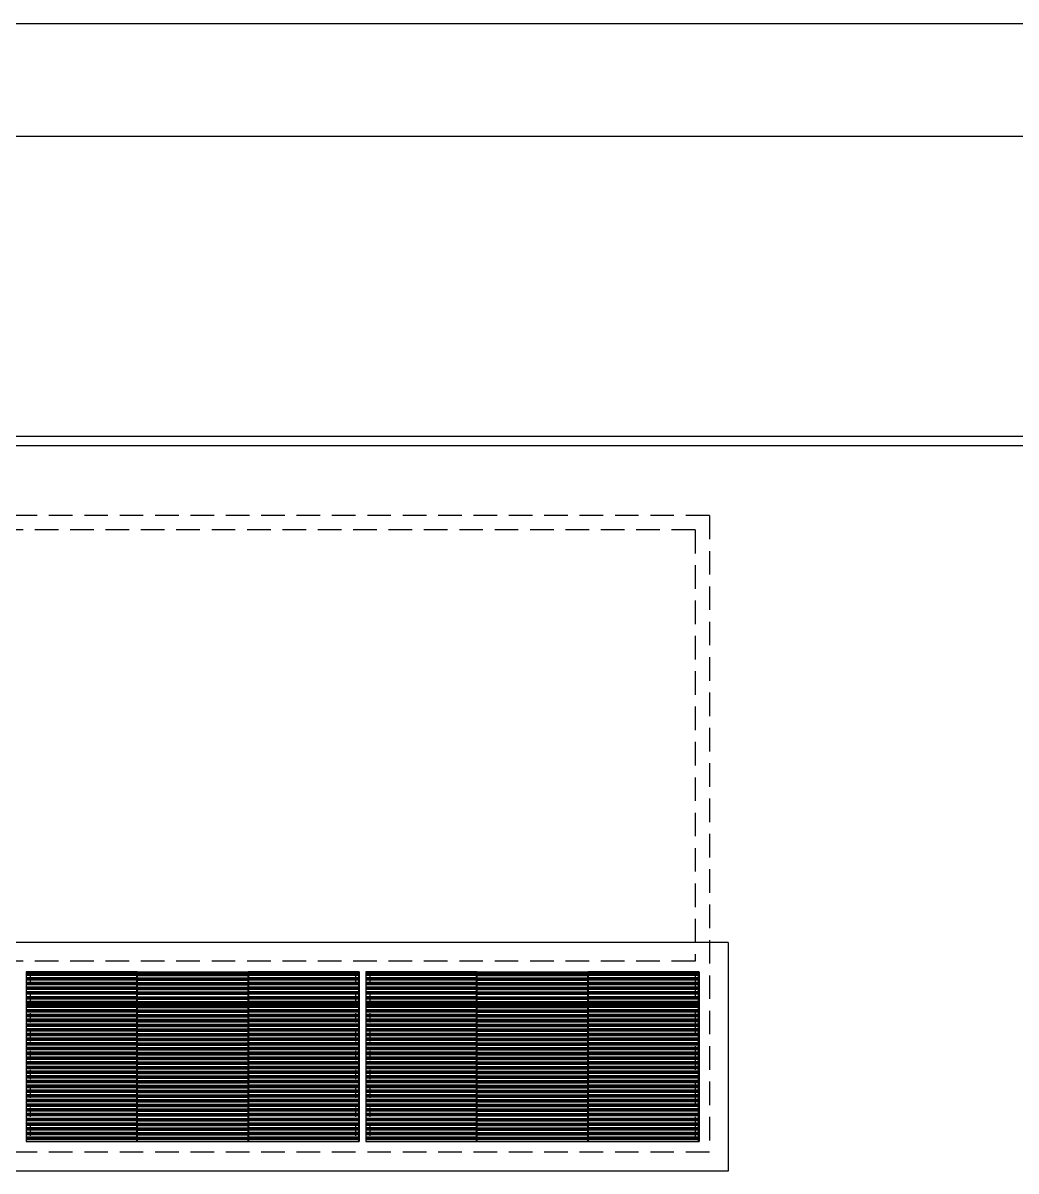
# Model space of a CAD drawing. Header units: millimetres. Extents: x 2128 to 2646, y 1972 to 2207.
# Drawn here: x 2379.44 to 2389.96, y 1990.97 to 2003.14 of the extents above; entities that cross this region are included whole.
import ezdxf

# ---------------------------------------------------------------- set-up
doc = ezdxf.new("R2010")
doc.units = ezdxf.units.MM
doc.linetypes.add('DASHDOT', pattern=[1, 0.5, -0.25, 0, -0.25])
doc.linetypes.add('HIDDEN', pattern=[0.375, 0.25, -0.125])
for name, color, linetype in [('ar-alambrado', 2, 'Continuous'), ('AR-CALÇADA', 1, 'Continuous'), ('AR-ESTC', 3, 'Continuous'), ('AR-ESTC-HATCH', 1, 'Continuous'), ('AR-PROJ', 1, 'HIDDEN'), ('DT-ESQ-CHAPA DOBRADA-V', 1, 'Continuous'), ('DT-ESQ-PERFIL T-V', 1, 'Continuous'), ('insercao', 4, 'Continuous')]:
    doc.layers.add(name, color=color, linetype=linetype)

# ---------------------------------------------------------------- blocks, each defined once
blk = doc.blocks.new('GR13-V')
at = {"layer": 'DT-ESQ-CHAPA DOBRADA-V'}
for p, q in [((1.177, 1.8), (0, 1.8)), ((0, 1.8), (0, 0)), ((1.174, 1.797), (0.003, 1.797)), ((0.003, 1.797), (0.003, 0.003)), ((1.174, 0.003), (1.174, 1.797)), ((1.177, 1.8), (1.177, 0)), ((1.177, 1.8), (2.355, 1.8)), ((1.177, 1.8), (1.177, 0)), ((1.18, 1.797), (2.352, 1.797)), ((1.18, 0.003), (1.18, 1.797)), ((2.352, 1.797), (2.352, 0.003)), ((3.532, 1.8), (2.355, 1.8)), ((2.355, 1.8), (2.355, 0)), ((2.355, 1.8), (2.355, 0)), ((3.529, 1.797), (2.358, 1.797)), ((2.358, 1.797), (2.358, 0.003)), ((3.529, 0.003), (3.529, 1.797)), ((3.532, 1.8), (3.532, 0)), ((1.177, 0), (0, 0)), ((1.174, 0.003), (0.003, 0.003)), ((1.177, 0), (2.355, 0)), ((1.18, 0.003), (2.352, 0.003)), ((3.532, 0), (2.355, 0)), ((3.529, 0.003), (2.358, 0.003))]:
    blk.add_line(p, q, dxfattribs=at)
at = {"layer": 'DT-ESQ-PERFIL T-V'}
for p, q in [((1.174, 1.787), (0.003, 1.787)), ((1.174, 1.776), (0.003, 1.776)), ((1.174, 1.774), (0.003, 1.774)), ((1.174, 1.762), (0.003, 1.762)), ((1.174, 1.737), (0.003, 1.737)), ((1.174, 1.726), (0.003, 1.726)), ((1.174, 1.724), (0.003, 1.724)), ((1.174, 1.712), (0.003, 1.712)), ((1.18, 1.787), (2.352, 1.787)), ((1.18, 1.776), (2.352, 1.776)), ((1.18, 1.774), (2.352, 1.774)), ((1.18, 1.762), (2.352, 1.762)), ((1.18, 1.737), (2.352, 1.737)), ((1.18, 1.726), (2.352, 1.726)), ((1.18, 1.724), (2.352, 1.724)), ((1.18, 1.712), (2.352, 1.712)), ((3.529, 1.787), (2.358, 1.787)), ((3.529, 1.776), (2.358, 1.776)), ((3.529, 1.774), (2.358, 1.774)), ((3.529, 1.762), (2.358, 1.762)), ((3.529, 1.737), (2.358, 1.737)), ((3.529, 1.726), (2.358, 1.726)), ((3.529, 1.724), (2.358, 1.724)), ((3.529, 1.712), (2.358, 1.712)), ((1.174, 1.687), (0.003, 1.687)), ((1.174, 1.676), (0.003, 1.676)), ((1.174, 1.674), (0.003, 1.674)), ((1.174, 1.662), (0.003, 1.662)), ((1.174, 1.637), (0.003, 1.637)), ((1.174, 1.626), (0.003, 1.626)), ((1.174, 1.624), (0.003, 1.624)), ((1.174, 1.612), (0.003, 1.612)), ((1.174, 1.587), (0.003, 1.587)), ((1.18, 1.687), (2.352, 1.687)), ((1.18, 1.676), (2.352, 1.676)), ((1.18, 1.674), (2.352, 1.674)), ((1.18, 1.662), (2.352, 1.662)), ((1.18, 1.637), (2.352, 1.637)), ((1.18, 1.626), (2.352, 1.626)), ((1.18, 1.624), (2.352, 1.624)), ((1.18, 1.612), (2.352, 1.612)), ((1.18, 1.587), (2.352, 1.587)), ((3.529, 1.687), (2.358, 1.687)), ((3.529, 1.676), (2.358, 1.676)), ((3.529, 1.674), (2.358, 1.674)), ((3.529, 1.662), (2.358, 1.662)), ((3.529, 1.637), (2.358, 1.637)), ((3.529, 1.626), (2.358, 1.626)), ((3.529, 1.624), (2.358, 1.624)), ((3.529, 1.612), (2.358, 1.612)), ((3.529, 1.587), (2.358, 1.587)), ((1.174, 1.576), (0.003, 1.576)), ((1.174, 1.574), (0.003, 1.574)), ((1.174, 1.562), (0.003, 1.562)), ((1.174, 1.537), (0.003, 1.537)), ((1.174, 1.526), (0.003, 1.526)), ((1.174, 1.524), (0.003, 1.524)), ((1.174, 1.512), (0.003, 1.512)), ((1.174, 1.487), (0.003, 1.487)), ((1.174, 1.476), (0.003, 1.476)), ((1.174, 1.474), (0.003, 1.474)), ((1.174, 1.462), (0.003, 1.462)), ((1.18, 1.576), (2.352, 1.576)), ((1.18, 1.574), (2.352, 1.574)), ((1.18, 1.562), (2.352, 1.562)), ((1.18, 1.537), (2.352, 1.537)), ((1.18, 1.526), (2.352, 1.526)), ((1.18, 1.524), (2.352, 1.524)), ((1.18, 1.512), (2.352, 1.512)), ((1.18, 1.487), (2.352, 1.487)), ((1.18, 1.476), (2.352, 1.476)), ((1.18, 1.474), (2.352, 1.474)), ((1.18, 1.462), (2.352, 1.462)), ((3.529, 1.576), (2.358, 1.576)), ((3.529, 1.574), (2.358, 1.574)), ((3.529, 1.562), (2.358, 1.562)), ((3.529, 1.537), (2.358, 1.537)), ((3.529, 1.526), (2.358, 1.526)), ((3.529, 1.524), (2.358, 1.524)), ((3.529, 1.512), (2.358, 1.512)), ((3.529, 1.487), (2.358, 1.487)), ((3.529, 1.476), (2.358, 1.476)), ((3.529, 1.474), (2.358, 1.474)), ((3.529, 1.462), (2.358, 1.462)), ((1.174, 1.447), (0.003, 1.447)), ((1.174, 1.435), (0.003, 1.435)), ((1.174, 1.433), (0.003, 1.433)), ((1.174, 1.422), (0.003, 1.422)), ((1.174, 1.397), (0.003, 1.397)), ((1.174, 1.385), (0.003, 1.385)), ((1.174, 1.383), (0.003, 1.383)), ((1.174, 1.372), (0.003, 1.372)), ((1.174, 1.347), (0.003, 1.347)), ((1.18, 1.447), (2.352, 1.447)), ((1.18, 1.435), (2.352, 1.435)), ((1.18, 1.433), (2.352, 1.433)), ((1.18, 1.422), (2.352, 1.422)), ((1.18, 1.397), (2.352, 1.397)), ((1.18, 1.385), (2.352, 1.385)), ((1.18, 1.383), (2.352, 1.383)), ((1.18, 1.372), (2.352, 1.372)), ((1.18, 1.347), (2.352, 1.347)), ((3.529, 1.447), (2.358, 1.447)), ((3.529, 1.435), (2.358, 1.435)), ((3.529, 1.433), (2.358, 1.433)), ((3.529, 1.422), (2.358, 1.422)), ((3.529, 1.397), (2.358, 1.397)), ((3.529, 1.385), (2.358, 1.385)), ((3.529, 1.383), (2.358, 1.383)), ((3.529, 1.372), (2.358, 1.372)), ((3.529, 1.347), (2.358, 1.347)), ((1.174, 1.335), (0.003, 1.335)), ((1.174, 1.333), (0.003, 1.333)), ((1.174, 1.322), (0.003, 1.322)), ((1.174, 1.297), (0.003, 1.297)), ((1.174, 1.285), (0.003, 1.285)), ((1.174, 1.283), (0.003, 1.283)), ((1.174, 1.272), (0.003, 1.272)), ((1.174, 1.247), (0.003, 1.247)), ((1.174, 1.235), (0.003, 1.235)), ((1.174, 1.233), (0.003, 1.233)), ((1.174, 1.222), (0.003, 1.222)), ((1.18, 1.335), (2.352, 1.335)), ((1.18, 1.333), (2.352, 1.333)), ((1.18, 1.322), (2.352, 1.322)), ((1.18, 1.297), (2.352, 1.297)), ((1.18, 1.285), (2.352, 1.285)), ((1.18, 1.283), (2.352, 1.283)), ((1.18, 1.272), (2.352, 1.272)), ((1.18, 1.247), (2.352, 1.247)), ((1.18, 1.235), (2.352, 1.235)), ((1.18, 1.233), (2.352, 1.233)), ((1.18, 1.222), (2.352, 1.222)), ((3.529, 1.335), (2.358, 1.335)), ((3.529, 1.333), (2.358, 1.333)), ((3.529, 1.322), (2.358, 1.322)), ((3.529, 1.297), (2.358, 1.297)), ((3.529, 1.285), (2.358, 1.285)), ((3.529, 1.283), (2.358, 1.283)), ((3.529, 1.272), (2.358, 1.272)), ((3.529, 1.247), (2.358, 1.247)), ((3.529, 1.235), (2.358, 1.235)), ((3.529, 1.233), (2.358, 1.233)), ((3.529, 1.222), (2.358, 1.222)), ((1.174, 1.197), (0.003, 1.197)), ((1.174, 1.185), (0.003, 1.185)), ((1.174, 1.183), (0.003, 1.183)), ((1.174, 1.172), (0.003, 1.172)), ((1.174, 1.147), (0.003, 1.147)), ((1.174, 1.135), (0.003, 1.135)), ((1.174, 1.133), (0.003, 1.133)), ((1.174, 1.122), (0.003, 1.122)), ((1.174, 1.097), (0.003, 1.097)), ((1.18, 1.197), (2.352, 1.197)), ((1.18, 1.185), (2.352, 1.185)), ((1.18, 1.183), (2.352, 1.183)), ((1.18, 1.172), (2.352, 1.172)), ((1.18, 1.147), (2.352, 1.147)), ((1.18, 1.135), (2.352, 1.135)), ((1.18, 1.133), (2.352, 1.133)), ((1.18, 1.122), (2.352, 1.122)), ((1.18, 1.097), (2.352, 1.097)), ((3.529, 1.197), (2.358, 1.197)), ((3.529, 1.185), (2.358, 1.185)), ((3.529, 1.183), (2.358, 1.183)), ((3.529, 1.172), (2.358, 1.172)), ((3.529, 1.147), (2.358, 1.147)), ((3.529, 1.135), (2.358, 1.135)), ((3.529, 1.133), (2.358, 1.133)), ((3.529, 1.122), (2.358, 1.122)), ((3.529, 1.097), (2.358, 1.097)), ((1.174, 1.085), (0.003, 1.085)), ((1.174, 1.083), (0.003, 1.083)), ((1.174, 1.072), (0.003, 1.072)), ((1.174, 1.047), (0.003, 1.047)), ((1.174, 1.035), (0.003, 1.035)), ((1.174, 1.033), (0.003, 1.033)), ((1.174, 1.022), (0.003, 1.022)), ((1.174, 0.997), (0.003, 0.997)), ((1.174, 0.985), (0.003, 0.985)), ((1.174, 0.983), (0.003, 0.983)), ((1.18, 1.085), (2.352, 1.085)), ((1.18, 1.083), (2.352, 1.083)), ((1.18, 1.072), (2.352, 1.072)), ((1.18, 1.047), (2.352, 1.047)), ((1.18, 1.035), (2.352, 1.035)), ((1.18, 1.033), (2.352, 1.033)), ((1.18, 1.022), (2.352, 1.022)), ((1.18, 0.997), (2.352, 0.997)), ((1.18, 0.985), (2.352, 0.985)), ((1.18, 0.983), (2.352, 0.983)), ((3.529, 1.085), (2.358, 1.085)), ((3.529, 1.083), (2.358, 1.083)), ((3.529, 1.072), (2.358, 1.072)), ((3.529, 1.047), (2.358, 1.047)), ((3.529, 1.035), (2.358, 1.035)), ((3.529, 1.033), (2.358, 1.033)), ((3.529, 1.022), (2.358, 1.022)), ((3.529, 0.997), (2.358, 0.997)), ((3.529, 0.985), (2.358, 0.985)), ((3.529, 0.983), (2.358, 0.983)), ((1.174, 0.972), (0.003, 0.972)), ((1.174, 0.947), (0.003, 0.947)), ((1.174, 0.935), (0.003, 0.935)), ((1.174, 0.933), (0.003, 0.933)), ((1.174, 0.922), (0.003, 0.922)), ((1.174, 0.897), (0.003, 0.897)), ((1.174, 0.885), (0.003, 0.885)), ((1.174, 0.883), (0.003, 0.883)), ((1.174, 0.872), (0.003, 0.872)), ((1.18, 0.972), (2.352, 0.972)), ((1.18, 0.947), (2.352, 0.947)), ((1.18, 0.935), (2.352, 0.935)), ((1.18, 0.933), (2.352, 0.933)), ((1.18, 0.922), (2.352, 0.922)), ((1.18, 0.897), (2.352, 0.897)), ((1.18, 0.885), (2.352, 0.885)), ((1.18, 0.883), (2.352, 0.883)), ((1.18, 0.872), (2.352, 0.872)), ((3.529, 0.972), (2.358, 0.972)), ((3.529, 0.947), (2.358, 0.947)), ((3.529, 0.935), (2.358, 0.935)), ((3.529, 0.933), (2.358, 0.933)), ((3.529, 0.922), (2.358, 0.922)), ((3.529, 0.897), (2.358, 0.897)), ((3.529, 0.885), (2.358, 0.885)), ((3.529, 0.883), (2.358, 0.883)), ((3.529, 0.872), (2.358, 0.872)), ((1.174, 0.847), (0.003, 0.847)), ((1.174, 0.835), (0.003, 0.835)), ((1.174, 0.833), (0.003, 0.833)), ((1.174, 0.822), (0.003, 0.822)), ((1.174, 0.797), (0.003, 0.797)), ((1.174, 0.785), (0.003, 0.785)), ((1.174, 0.783), (0.003, 0.783)), ((1.174, 0.772), (0.003, 0.772)), ((1.174, 0.747), (0.003, 0.747)), ((1.174, 0.735), (0.003, 0.735)), ((1.174, 0.733), (0.003, 0.733)), ((1.18, 0.847), (2.352, 0.847)), ((1.18, 0.835), (2.352, 0.835)), ((1.18, 0.833), (2.352, 0.833)), ((1.18, 0.822), (2.352, 0.822)), ((1.18, 0.797), (2.352, 0.797)), ((1.18, 0.785), (2.352, 0.785)), ((1.18, 0.783), (2.352, 0.783)), ((1.18, 0.772), (2.352, 0.772)), ((1.18, 0.747), (2.352, 0.747)), ((1.18, 0.735), (2.352, 0.735)), ((1.18, 0.733), (2.352, 0.733)), ((3.529, 0.847), (2.358, 0.847)), ((3.529, 0.835), (2.358, 0.835)), ((3.529, 0.833), (2.358, 0.833)), ((3.529, 0.822), (2.358, 0.822)), ((3.529, 0.797), (2.358, 0.797)), ((3.529, 0.785), (2.358, 0.785)), ((3.529, 0.783), (2.358, 0.783)), ((3.529, 0.772), (2.358, 0.772)), ((3.529, 0.747), (2.358, 0.747)), ((3.529, 0.735), (2.358, 0.735)), ((3.529, 0.733), (2.358, 0.733)), ((1.174, 0.722), (0.003, 0.722)), ((1.174, 0.697), (0.003, 0.697)), ((1.174, 0.685), (0.003, 0.685)), ((1.174, 0.683), (0.003, 0.683)), ((1.174, 0.672), (0.003, 0.672)), ((1.174, 0.647), (0.003, 0.647)), ((1.174, 0.635), (0.003, 0.635)), ((1.174, 0.633), (0.003, 0.633)), ((1.174, 0.622), (0.003, 0.622)), ((1.18, 0.722), (2.352, 0.722)), ((1.18, 0.697), (2.352, 0.697)), ((1.18, 0.685), (2.352, 0.685)), ((1.18, 0.683), (2.352, 0.683)), ((1.18, 0.672), (2.352, 0.672)), ((1.18, 0.647), (2.352, 0.647)), ((1.18, 0.635), (2.352, 0.635)), ((1.18, 0.633), (2.352, 0.633)), ((1.18, 0.622), (2.352, 0.622)), ((3.529, 0.722), (2.358, 0.722)), ((3.529, 0.697), (2.358, 0.697)), ((3.529, 0.685), (2.358, 0.685)), ((3.529, 0.683), (2.358, 0.683)), ((3.529, 0.672), (2.358, 0.672)), ((3.529, 0.647), (2.358, 0.647)), ((3.529, 0.635), (2.358, 0.635)), ((3.529, 0.633), (2.358, 0.633)), ((3.529, 0.622), (2.358, 0.622)), ((1.174, 0.597), (0.003, 0.597)), ((1.174, 0.585), (0.003, 0.585)), ((1.174, 0.583), (0.003, 0.583)), ((1.174, 0.572), (0.003, 0.572)), ((1.174, 0.547), (0.003, 0.547)), ((1.174, 0.535), (0.003, 0.535)), ((1.174, 0.533), (0.003, 0.533)), ((1.174, 0.522), (0.003, 0.522)), ((1.174, 0.497), (0.003, 0.497)), ((1.18, 0.597), (2.352, 0.597)), ((1.18, 0.585), (2.352, 0.585)), ((1.18, 0.583), (2.352, 0.583)), ((1.18, 0.572), (2.352, 0.572)), ((1.18, 0.547), (2.352, 0.547)), ((1.18, 0.535), (2.352, 0.535)), ((1.18, 0.533), (2.352, 0.533)), ((1.18, 0.522), (2.352, 0.522)), ((1.18, 0.497), (2.352, 0.497)), ((3.529, 0.597), (2.358, 0.597)), ((3.529, 0.585), (2.358, 0.585)), ((3.529, 0.583), (2.358, 0.583)), ((3.529, 0.572), (2.358, 0.572)), ((3.529, 0.547), (2.358, 0.547)), ((3.529, 0.535), (2.358, 0.535)), ((3.529, 0.533), (2.358, 0.533)), ((3.529, 0.522), (2.358, 0.522)), ((3.529, 0.497), (2.358, 0.497)), ((1.174, 0.485), (0.003, 0.485)), ((1.174, 0.483), (0.003, 0.483)), ((1.174, 0.472), (0.003, 0.472)), ((1.174, 0.447), (0.003, 0.447)), ((1.174, 0.435), (0.003, 0.435)), ((1.174, 0.433), (0.003, 0.433)), ((1.174, 0.422), (0.003, 0.422)), ((1.174, 0.397), (0.003, 0.397)), ((1.174, 0.385), (0.003, 0.385)), ((1.174, 0.383), (0.003, 0.383)), ((1.174, 0.372), (0.003, 0.372)), ((1.18, 0.485), (2.352, 0.485)), ((1.18, 0.483), (2.352, 0.483)), ((1.18, 0.472), (2.352, 0.472)), ((1.18, 0.447), (2.352, 0.447)), ((1.18, 0.435), (2.352, 0.435)), ((1.18, 0.433), (2.352, 0.433)), ((1.18, 0.422), (2.352, 0.422)), ((1.18, 0.397), (2.352, 0.397)), ((1.18, 0.385), (2.352, 0.385)), ((1.18, 0.383), (2.352, 0.383)), ((1.18, 0.372), (2.352, 0.372)), ((3.529, 0.485), (2.358, 0.485)), ((3.529, 0.483), (2.358, 0.483)), ((3.529, 0.472), (2.358, 0.472)), ((3.529, 0.447), (2.358, 0.447)), ((3.529, 0.435), (2.358, 0.435)), ((3.529, 0.433), (2.358, 0.433)), ((3.529, 0.422), (2.358, 0.422)), ((3.529, 0.397), (2.358, 0.397)), ((3.529, 0.385), (2.358, 0.385)), ((3.529, 0.383), (2.358, 0.383)), ((3.529, 0.372), (2.358, 0.372)), ((1.174, 0.347), (0.003, 0.347)), ((1.174, 0.335), (0.003, 0.335)), ((1.174, 0.333), (0.003, 0.333)), ((1.174, 0.322), (0.003, 0.322)), ((1.174, 0.297), (0.003, 0.297)), ((1.174, 0.285), (0.003, 0.285)), ((1.174, 0.283), (0.003, 0.283)), ((1.174, 0.272), (0.003, 0.272)), ((1.174, 0.247), (0.003, 0.247)), ((1.18, 0.347), (2.352, 0.347)), ((1.18, 0.335), (2.352, 0.335)), ((1.18, 0.333), (2.352, 0.333)), ((1.18, 0.322), (2.352, 0.322)), ((1.18, 0.297), (2.352, 0.297)), ((1.18, 0.285), (2.352, 0.285)), ((1.18, 0.283), (2.352, 0.283)), ((1.18, 0.272), (2.352, 0.272)), ((1.18, 0.247), (2.352, 0.247)), ((3.529, 0.347), (2.358, 0.347)), ((3.529, 0.335), (2.358, 0.335)), ((3.529, 0.333), (2.358, 0.333)), ((3.529, 0.322), (2.358, 0.322)), ((3.529, 0.297), (2.358, 0.297)), ((3.529, 0.285), (2.358, 0.285)), ((3.529, 0.283), (2.358, 0.283)), ((3.529, 0.272), (2.358, 0.272)), ((3.529, 0.247), (2.358, 0.247)), ((1.174, 0.235), (0.003, 0.235)), ((1.174, 0.233), (0.003, 0.233)), ((1.174, 0.222), (0.003, 0.222)), ((1.174, 0.197), (0.003, 0.197)), ((1.174, 0.185), (0.003, 0.185)), ((1.174, 0.183), (0.003, 0.183)), ((1.174, 0.172), (0.003, 0.172)), ((1.174, 0.147), (0.003, 0.147)), ((1.174, 0.135), (0.003, 0.135)), ((1.174, 0.133), (0.003, 0.133)), ((1.174, 0.122), (0.003, 0.122)), ((1.18, 0.235), (2.352, 0.235)), ((1.18, 0.233), (2.352, 0.233)), ((1.18, 0.222), (2.352, 0.222)), ((1.18, 0.197), (2.352, 0.197)), ((1.18, 0.185), (2.352, 0.185)), ((1.18, 0.183), (2.352, 0.183)), ((1.18, 0.172), (2.352, 0.172)), ((1.18, 0.147), (2.352, 0.147)), ((1.18, 0.135), (2.352, 0.135)), ((1.18, 0.133), (2.352, 0.133)), ((1.18, 0.122), (2.352, 0.122)), ((3.529, 0.235), (2.358, 0.235)), ((3.529, 0.233), (2.358, 0.233)), ((3.529, 0.222), (2.358, 0.222)), ((3.529, 0.197), (2.358, 0.197)), ((3.529, 0.185), (2.358, 0.185)), ((3.529, 0.183), (2.358, 0.183)), ((3.529, 0.172), (2.358, 0.172)), ((3.529, 0.147), (2.358, 0.147)), ((3.529, 0.135), (2.358, 0.135)), ((3.529, 0.133), (2.358, 0.133)), ((3.529, 0.122), (2.358, 0.122)), ((1.174, 0.097), (0.003, 0.097)), ((1.174, 0.085), (0.003, 0.085)), ((1.174, 0.083), (0.003, 0.083)), ((1.174, 0.072), (0.003, 0.072)), ((1.174, 0.047), (0.003, 0.047)), ((1.174, 0.035), (0.003, 0.035)), ((1.174, 0.033), (0.003, 0.033)), ((1.174, 0.022), (0.003, 0.022)), ((1.177, 0), (1.177, 0)), ((1.177, 0), (1.177, 0)), ((1.18, 0.097), (2.352, 0.097)), ((1.18, 0.085), (2.352, 0.085)), ((1.18, 0.083), (2.352, 0.083)), ((1.18, 0.072), (2.352, 0.072)), ((1.18, 0.047), (2.352, 0.047)), ((1.18, 0.035), (2.352, 0.035)), ((1.18, 0.033), (2.352, 0.033)), ((1.18, 0.022), (2.352, 0.022)), ((3.529, 0.097), (2.358, 0.097)), ((3.529, 0.085), (2.358, 0.085)), ((3.529, 0.083), (2.358, 0.083)), ((3.529, 0.072), (2.358, 0.072)), ((3.529, 0.047), (2.358, 0.047)), ((3.529, 0.035), (2.358, 0.035)), ((3.529, 0.033), (2.358, 0.033)), ((3.529, 0.022), (2.358, 0.022)), ((3.532, 0), (3.532, 0))]:
    blk.add_line(p, q, dxfattribs=at)
blk = doc.blocks.new('SUBESTAÇÃO-VISTA DE COBERTURA')
at = {"layer": 'AR-ESTC'}
for p, q in [((0.276, -4.45), (-14.676, -4.45)), ((0.276, -4.45), (0.276, -6.875)), ((-7.168, -4.763), (-7.168, -6.563)), ((-7.168, -4.763), (-3.636, -4.763)), ((-3.636, -4.763), (-3.636, -6.563)), ((-3.568, -4.763), (-3.568, -6.563)), ((-3.568, -4.763), (-0.034, -4.763)), ((-0.034, -4.763), (-0.034, -6.563)), ((-7.168, -6.563), (-3.636, -6.563)), ((-3.568, -6.563), (-0.034, -6.563)), ((0.276, -6.875), (-14.676, -6.875))]:
    blk.add_line(p, q, dxfattribs=at)
at = {"layer": 'AR-PROJ'}
for p, q in [((0.075, 0.075), (-17.775, 0.075)), ((0.075, 0.075), (0.075, -6.675)), ((-0.075, -0.075), (-14.325, -0.075)), ((-0.075, -0.075), (-0.075, -4.65)), ((-0.075, -4.65), (-14.325, -4.65)), ((-3.675, -4.8), (-7.125, -4.8)), ((-0.075, -4.8), (-3.525, -4.8)), ((-0.075, -4.8), (-0.075, -6.525)), ((-3.675, -6.525), (-7.125, -6.525)), ((-0.075, -6.525), (-3.525, -6.525)), ((0.075, -6.675), (-14.475, -6.675))]:
    blk.add_line(p, q, dxfattribs=at)
at = {"layer": 'AR-PROJ', "linetype": 'DASHDOT', "ltscale": 0.01}
for p, q in [((-7.125, -4.8), (-7.125, -6.525)), ((-3.675, -4.8), (-3.675, -6.525)), ((-3.525, -4.8), (-3.525, -6.525))]:
    blk.add_line(p, q, dxfattribs=at)
at = {"layer": 'AR-ESTC-HATCH'}
for p in [(-7.168, -6.563), (-3.568, -6.563)]:
    blk.add_blockref('GR13-V', p, dxfattribs=at)

msp = doc.modelspace()

# ---------------------------------------------------------------- linework, layer by layer
at = {"layer": 'ar-alambrado'}
for p, q in [((2448.241, 1998.754), (2254.086, 1998.754)), ((2448.341, 1998.654), (2253.986, 1998.654))]:
    msp.add_line(p, q, dxfattribs=at)
at = {"layer": 'AR-CALÇADA'}
for p, q in [((2308.875, 2003.14), (2442.811, 2003.13)), ((2308.797, 2001.94), (2448.241, 2001.94))]:
    msp.add_line(p, q, dxfattribs=at)

# ---------------------------------------------------------------- block references
at = {"layer": 'insercao', "ltscale": 10}
msp.add_blockref('SUBESTAÇÃO-VISTA DE COBERTURA', (2386.636, 1997.84), dxfattribs=at)

doc.saveas('drawing.dxf')
